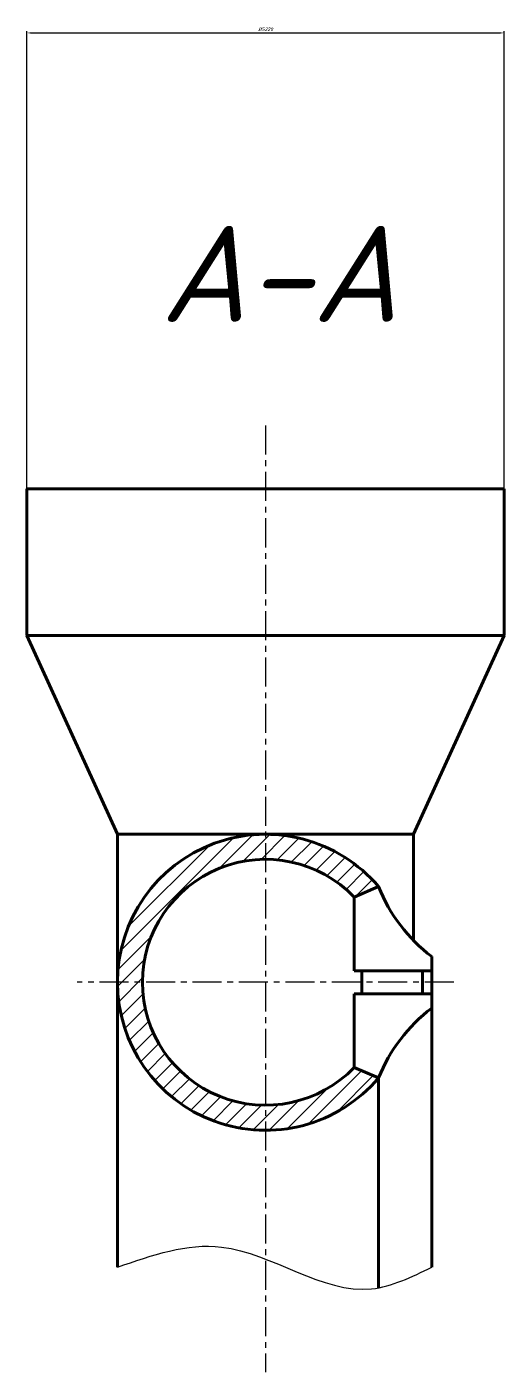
# Model space of a CAD drawing. Header units: millimetres. Extents: x 2879 to 23223, y -3142 to 6314.
# Drawn here: x 11932 to 12454, y 629 to 2102 of the extents above; entities that cross this region are included whole.
import ezdxf

# ---------------------------------------------------------------- set-up
doc = ezdxf.new("R2010")
doc.units = ezdxf.units.MM
doc.linetypes.add('осевая', pattern=[50.8, 31.75, -6.35, 6.35, -6.35])
doc.layers.get('0').update_dxf_attribs({"lineweight": 40})
for name, color, linetype, lineweight in [('Оси', 7, 'осевая', 20), ('Размеры', 7, 'Continuous', 20), ('Тонкая', 7, 'Continuous', 25), ('штриховка', 7, 'Continuous', 20)]:
    doc.layers.add(name, color=color, linetype=linetype, lineweight=lineweight)
doc.styles.add('ADRF1', font='isocpeur.ttf', dxfattribs={"oblique": 15})
doc.styles.add('Размер', font='isocpeur.ttf', dxfattribs={"oblique": 15})
doc.dimstyles.new('гост', dxfattribs={"dimtxt": 4, "dimasz": 5, "dimexe": 2, "dimexo": 0, "dimgap": 2, "dimtad": 1, "dimtoh": 1, "dimdec": 1, "dimlfac": 10, "dimtxsty": 'ADRF1', "dimcen": 2.5, "dimadec": 0, "dimazin": 0, "dimtfac": 1, "dimtdec": 1, "dimtmove": 0, "dimatfit": 3, "dimfxl": 1, "dimlwd": 20, "dimlwe": 20, "dimarcsym": 0})

# ---------------------------------------------------------------- blocks, each defined once
blk = doc.blocks.new('*D19')
at = {"layer": 'Defpoints', "color": 0, "transparency": 16777216}
for p in [(12453.8, 2095), (11931.8, 1595.8), (12453.8, 1595.8)]:
    blk.add_point(p, dxfattribs=at)
at = {"layer": 'Размеры', "color": 0, "linetype": 'Continuous', "lineweight": 20, "transparency": 16777216}
for p, q in [((11931.8, 1595.8), (11931.8, 2097)), ((11936.8, 2095), (12448.8, 2095)), ((12453.8, 1595.8), (12453.8, 2097))]:
    blk.add_line(p, q, dxfattribs=at)
at = {"layer": 'Размеры', "color": 0, "transparency": 16777216}
for points in [[(11936.8, 2095.8), (11936.8, 2094.2), (11931.8, 2095)], [(12448.8, 2095.8), (12448.8, 2094.2), (12453.8, 2095)]]:
    blk.add_solid(points, dxfattribs=at)
at = {"layer": 'Размеры', "color": 0, "transparency": 16777216, "insert": (12192.8, 2099), "char_height": 4, "attachment_point": 5, "style": 'ADRF1'}
blk.add_mtext('%%C5220', dxfattribs=at)

msp = doc.modelspace()

# ---------------------------------------------------------------- hatches: boundary and pattern name
at = {"layer": 'штриховка'}
h = msp.add_hatch(dxfattribs=at)
h.set_pattern_fill('ANSI31', color=256, scale=4)
h.set_pattern_definition([(45, (2028.993, -976.294), (-8.980256, 8.980256), [])])
h.paths.add_polyline_path([(12192.773, 1217.794, 0.41421356), (12030.773, 1055.794), (12058.185, 1055.794, -0.41421356), (12192.773, 1190.383)])
h.paths.add_polyline_path([(12192.773, 1217.794), (12192.773, 1190.383, -0.20390856), (12289.751, 1149.117), (12316.419, 1160.464, 0.22055585)])
h.paths.add_polyline_path([(12058.185, 1055.794), (12030.773, 1055.794, 0.41421356), (12192.773, 893.794), (12192.773, 921.206, -0.41421356)])
h.paths.add_polyline_path([(12316.419, 951.125), (12289.751, 962.471, -0.20390856), (12192.773, 921.206), (12192.773, 893.794, 0.22055585)])

# ---------------------------------------------------------------- linework, layer by layer
for p, q in [((12453.773, 1595.794), (11931.773, 1595.794)), ((11931.773, 1435.337), (11931.773, 1595.794)), ((12453.773, 1595.794), (12016.857, 1595.794)), ((12453.773, 1435.337), (12453.773, 1595.794)), ((11931.773, 1435.337), (12453.773, 1435.337)), ((12030.773, 1217.794), (11931.773, 1435.337)), ((12354.773, 1217.794), (12453.773, 1435.337)), ((12453.773, 1435.337), (12453.773, 1435.337)), ((12030.773, 1055.794), (12030.773, 1217.794)), ((12354.773, 1217.794), (12030.773, 1217.794)), ((12354.773, 1101.552), (12354.773, 1217.794)), ((12289.751, 1149.117), (12316.419, 1160.464)), ((12289.751, 1068.312), (12289.751, 1149.117)), ((12374.582, 1084.055), (12374.582, 1068.312)), ((12298.066, 1068.312), (12289.751, 1068.312)), ((12298.066, 1068.312), (12298.066, 1055.794)), ((12298.066, 1068.312), (12353.915, 1068.312)), ((12353.915, 1068.312), (12374.582, 1068.312)), ((12364.364, 1068.312), (12364.364, 1055.794)), ((12374.582, 1068.312), (12374.582, 1043.277)), ((12030.773, 1055.794), (12030.773, 743.888)), ((12298.066, 1043.277), (12298.066, 1055.794)), ((12298.066, 1043.277), (12298.066, 1055.794)), ((12364.364, 1043.277), (12364.364, 1055.794)), ((12364.364, 1043.277), (12364.364, 1055.794)), ((12289.751, 1043.277), (12289.751, 962.471)), ((12298.066, 1043.277), (12289.751, 1043.277)), ((12298.066, 1043.277), (12364.364, 1043.277)), ((12298.066, 1043.277), (12353.915, 1043.277)), ((12353.915, 1043.277), (12374.582, 1043.277)), ((12374.582, 1027.533), (12374.582, 1043.277)), ((12374.582, 1027.533), (12374.582, 743.888)), ((12289.751, 962.471), (12316.419, 951.125)), ((12316.419, 951.125), (12316.419, 721.34))]:
    msp.add_line(p, q)
for centre, radius, start, end in [((12192.773, 1055.794), 162, 40.248829, 180), ((12192.773, 1055.794), 134.588, 43.899598, 180), ((12483.432, 1227.255), 179.873, 201.797153, 232.760517), ((12192.773, 1055.794), 162, 180, 319.751171), ((12192.773, 1055.794), 134.588, 180, 316.100402), ((12483.432, 884.334), 179.873, 127.239483, 158.202847)]:
    msp.add_arc(centre, radius, start, end)
at = {"layer": 'Оси'}
for p, q in [((12192.773, 1665.263), (12192.773, 629.077)), ((12398.661, 1055.794), (11986.886, 1055.794))]:
    msp.add_line(p, q, dxfattribs=at)
at = {"layer": 'штриховка', "end_tangent": (0.89462125, 0.44682526)}
msp.add_spline([(12030.773, 743.888), (12144.761, 766.01), (12308.907, 720.238), (12374.582, 743.888)], degree=3, dxfattribs=at)

# ---------------------------------------------------------------- texts
at = {"layer": 'Тонкая', "insert": (12337.938, 1883.829), "char_height": 105, "attachment_point": 3, "style": 'Размер'}
msp.add_mtext_dynamic_manual_height_columns('A-А', width=22.09762, gutter_width=25, heights=[0], dxfattribs=at)

# ---------------------------------------------------------------- dimensions: what is measured, and where the dimension line sits
at = {"layer": 'Размеры'}
dim = msp.add_linear_dim(base=(12453.773, 2094.985), p1=(11931.773, 1595.794), p2=(12453.773, 1595.794), text='%%C<>', dimstyle='гост', dxfattribs=at)
dim.commit()
dim.dimension.update_dxf_attribs({"geometry": '*D19', "text_midpoint": (12192.773, 2098.985)})

doc.saveas('drawing.dxf')
